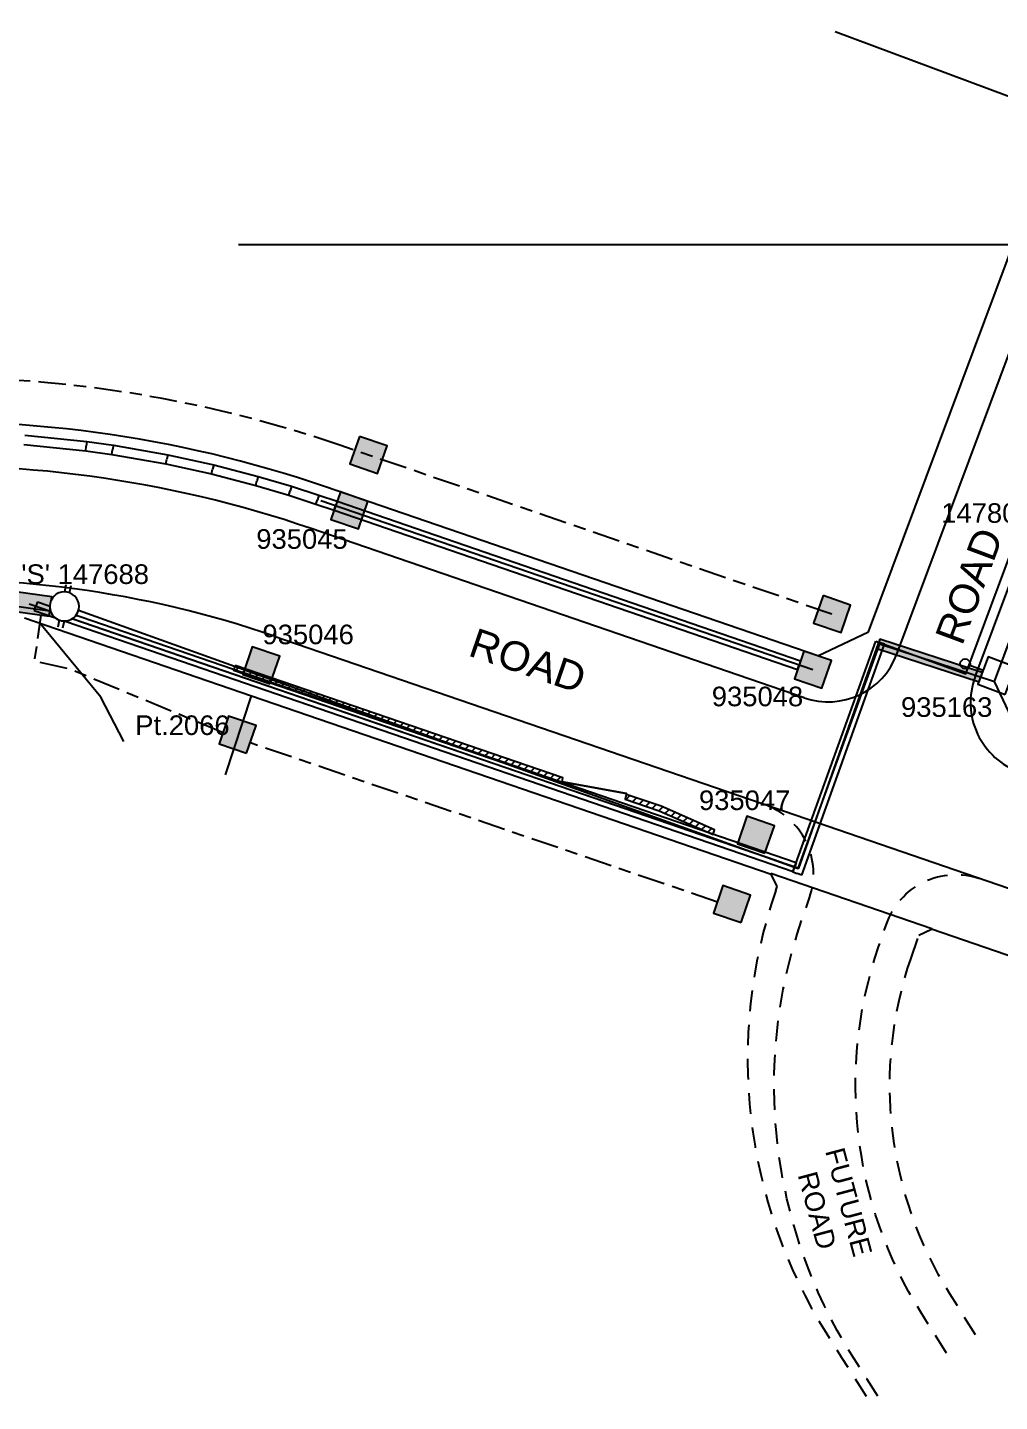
# Model space of a CAD drawing. Header units: metres. Extents: x 305550 to 306428, y 6276370 to 6276957.
# Drawn here: x 305837 to 305936.1, y 6276433.5 to 6276573.8 of the extents above; entities that cross this region are included whole.
import ezdxf
from ezdxf.enums import TextEntityAlignment as Align

# ---------------------------------------------------------------- set-up
doc = ezdxf.new("R2010")
doc.units = ezdxf.units.M
doc.header["$LTSCALE"] = 0.7
doc.set_wipeout_variables(frame=1)
doc.linetypes.add('Cable Exist UG', pattern=[8.2, 4, -1.2, 1.8, -1.2])
doc.linetypes.add('Dash', pattern=[5, 3, -2])
doc.layers.get('0').update_dxf_attribs({"color": 6})
for name, color, linetype in [('_User Miscellaneous11', 7, 'Continuous'), ('_User Miscellaneous4', 7, 'Continuous'), ('_User Miscellaneous6', 7, 'Continuous'), ('_User Miscellaneous7', 150, 'Continuous'), ('_User Miscellaneous8', 7, 'Continuous'), ('_User Miscellaneous9', 8, 'Continuous'), ('_User_LV_Exist', 7, 'Continuous'), ('Cadastre Developer_SP_NEW', 4, 'Continuous'), ('Cadastre Roads_SP_NEW', 8, 'Continuous'), ('Duct_SP_NEW', 2, 'Continuous'), ('Equip_LV_NEW', 5, 'Continuous'), ('Mains_HV_NEW_U72', 2, 'Continuous'), ('Mains_LV_NEW_T84', 2, 'Continuous'), ('SupportsUG_SP_LV_EXT', 7, 'Continuous'), ('SupportsUG_SP_LV_NEW', 2, 'Continuous'), ('SupportsUG_SP_LV_SL_EXT', 7, 'Continuous'), ('SupportsUG_SP_LV_SL_NEW', 2, 'Continuous'), ('UG_Details_SP_MISC', 7, 'Continuous')]:
    doc.layers.add(name, color=color, linetype=linetype)
doc.layers.add('_User Miscellaneous5', color=7, linetype='Continuous', lineweight=35)
doc.layers.add('_User Notes', color=7, linetype='Continuous', plot=False)
doc.layers.add('Viewports', color=8, linetype='Continuous', plot=False)
doc.styles.add('ARIAL', font='arial.ttf', dxfattribs={"height": 2})
doc.styles.add('ARIAL 3.0', font='arial.ttf', dxfattribs={"height": 3})
doc.styles.add('COLUMN_LABEL', font='arial.ttf')
doc.styles.add('POLE_LABEL', font='arial.ttf')
doc.styles.add('SL_LABEL', font='arial.ttf')
doc.styles.get("Standard").update_dxf_attribs({"font": 'arial.ttf'})
doc.styles.add('style1', font='iso3098b.shx')
doc.linetypes.add('Cable New UG', pattern='A,8,-1,["x",style1,S=3.5,R=0,X=0.35,Y=-1],-3.5', length=12.5)

# ---------------------------------------------------------------- blocks, each defined once
blk = doc.blocks.new('*U35')
at = {"lineweight": -3}
blk.add_lwpolyline([(-2.48, 2.49), (2.47, 2.49), (2.47, 0.51), (-2.48, 0.51)], close=True, dxfattribs=at)
for tag, flags, p in [('STREET_CODE', 9, (1.5, 3.5)), ('OWNED_BY', 9, (1.5, 3.3)), ('OPERATED_BY', 9, (1.5, 3.1)), ('MAINTAINED_BY', 9, (1.5, 2.9)), ('STATE', 9, (1.5, 2.7)), ('SUPPORT_TYPE', 9, (1.5, 2.5)), ('SUBURB', 9, (1.5, 1.7)), ('STREETNAME', 9, (1.5, 1.5)), ('USAGE', 9, (1.5, 2.3)), ('LEGEND', 9, (1.5, 2.1)), ('PARENT', 9, (1.5, 1.9)), ('LOCATION', 9, (1.5, 1.3)), ('Z', 1, (1.5, 0.9)), ('NOTES', 9, (1.5, 1.1))]:
    blk.add_attdef(tag, text='', height=0.2, dxfattribs=dict(flags=flags)).set_placement(p, align=Align.MIDDLE_LEFT)
at = {"layer": '_User Miscellaneous4', "style": 'ARIAL', "flags": 8}
blk.add_attdef('ASSET_NUM', text='', height=2, dxfattribs=at).set_placement((2, 5.5), align=Align.MIDDLE_LEFT)
blk = doc.blocks.new('*U64')
blk.add_hatch(color=256).paths.add_polyline_path([(-2.33, 2.63), (-2.44, 0.65), (2.5, 0.37), (2.61, 2.35)])
blk.add_lwpolyline([(-2.44, 0.65), (2.5, 0.37), (2.61, 2.35), (-2.33, 2.63)], close=True)
for tag, p, flags in [('OWNED_BY', (0, 1.3), 9), ('STATE', (0, 1.1), 9), ('SUPPORT_TYPE', (0, 0.9), 9), ('USAGE', (0, 0.7), 9), ('LEGEND', (0, 0.5), 9), ('LOCATION', (0, 0.3), 9), ('NOTES', (0, 0.1), 9), ('PARENT', (0, -0.1), 9), ('STREETNAME', (0, -0.3), 9), ('SUBURB', (0, -0.5), 1)]:
    blk.add_attdef(tag, p, '', height=0.2, dxfattribs=dict(flags=flags))
at = {"layer": '_User Miscellaneous6', "style": 'ARIAL', "flags": 8}
blk.add_attdef('ASSET_NUM', text='', height=2, dxfattribs=at).set_placement((1.5, 7.5), align=Align.TOP_LEFT)
blk = doc.blocks.new('*U37')
at = {"layer": '_User Miscellaneous7'}
blk.add_hatch(color=256, dxfattribs=at).paths.add_polyline_path([(-1.49, -4.51), (-1.49, -7.49), (1.48, -7.49), (1.48, -4.51)])
at = {"layer": '_User Miscellaneous8'}
blk.add_hatch(color=256, dxfattribs=at).paths.add_polyline_path([(-1.49, 1.48), (-1.49, -1.49), (1.48, -1.49), (1.48, 1.48)])
at = {"layer": '_User Miscellaneous7'}
blk.add_lwpolyline([(1.48, -7.49), (1.48, -4.51), (-1.49, -4.51), (-1.49, -7.49)], close=True, dxfattribs=at)
at = {"layer": '_User Miscellaneous8'}
blk.add_lwpolyline([(1.48, -1.49), (1.48, 1.48), (-1.49, 1.48), (-1.49, -1.49)], close=True, dxfattribs=at)
at = {"flags": 9}
for tag, style, p in [('STRUCTURE_PLANT_NUMBER', 'POLE_LABEL', (1.81, 0.03)), ('STREET_CODE', 'COLUMN_LABEL', (1.81, -0.2))]:
    blk.add_attdef(tag, text='', height=0.2, dxfattribs=dict(at, style=style)).set_placement(p, align=Align.MIDDLE_LEFT)
for tag, p in [('COLUMN_TYPE', (1.81, -0.4)), ('OWNED_BY', (1.81, -0.6)), ('STATE', (1.81, -0.8)), ('USAGE', (1.81, -1)), ('LEGEND', (1.81, -1.2)), ('LOCATION', (1.81, -1.4)), ('STREETNAME', (1.81, -1.6)), ('SUBURB', (1.81, -1.8)), ('NOTES', (1.81, -2))]:
    blk.add_attdef(tag, text='', height=0.2, dxfattribs=at).set_placement(p, align=Align.MIDDLE_LEFT)
at = {"flags": 1}
blk.add_attdef('Z', (1.81, -2.35), '', height=0.2, dxfattribs=at)
at = {"layer": '_User Miscellaneous6', "style": 'ARIAL', "flags": 8}
blk.add_attdef('ASSET_NUM', text='', height=2, dxfattribs=at).set_placement((2, 2), align=Align.MIDDLE_LEFT)
blk = doc.blocks.new('LV_UG_LINKS_OPEN_NEW')
blk.add_wipeout([(-1.17, 0.93), (-1.28, 0.78), (-1.36, 0.61), (-1.43, 0.44), (-1.47, 0.25), (-1.49, 0.07), (-1.49, -0.12), (-1.46, -0.31), (-1.41, -0.49), (-1.34, -0.66), (-1.25, -0.82), (-1.13, -0.97), (-1, -1.11), (-0.86, -1.22), (-0.7, -1.32), (-0.53, -1.4), (-0.35, -1.45), (-0.16, -1.49), (0.03, -1.49), (0.21, -1.48), (0.4, -1.44), (0.57, -1.38), (0.74, -1.3), (0.9, -1.19), (1.04, -1.07), (1.17, -0.93), (1.28, -0.78), (1.36, -0.61), (1.43, -0.44), (1.47, -0.25), (1.49, -0.07), (1.49, 0.12), (1.46, 0.31), (1.41, 0.49), (1.34, 0.66), (1.25, 0.82), (1.13, 0.97), (1, 1.11), (0.86, 1.22), (0.7, 1.32), (0.53, 1.4), (0.35, 1.45), (0.16, 1.49), (-0.03, 1.49), (-0.21, 1.48), (-0.4, 1.44), (-0.57, 1.38), (-0.74, 1.3), (-0.9, 1.19), (-1.04, 1.07)])
for p, q in [((-0.25, 1.47), (-0.25, 2.22)), ((0.25, 1.47), (0.25, 2.22)), ((-0.25, -1.47), (-0.25, -2.22)), ((0.25, -1.47), (0.25, -2.22))]:
    blk.add_line(p, q)
blk.add_lwpolyline([(1.49, 0, 1), (-1.49, 0, 1)], format="xyb", close=True)
for tag, p, flags in [('ORIENTATION', (0, 0), 9), ('Z', (0, 0), 1), ('USAGE', (0, -0.2), 9), ('NOTES', (0, -0.4), 9)]:
    blk.add_attdef(tag, p, '', height=0.2, dxfattribs=dict(flags=flags))
blk = doc.blocks.new('*U255')
at = {"layer": '_User Miscellaneous7'}
blk.add_hatch(color=256, dxfattribs=at).paths.add_polyline_path([(-1.49, -8.97), (1.48, -8.97), (1.48, -6), (-1.49, -6)])
at = {"layer": '_User Miscellaneous8'}
blk.add_hatch(color=256, dxfattribs=at).paths.add_polyline_path([(-1.49, -1.49), (1.48, -1.49), (1.48, 1.48), (-1.49, 1.48)])
at = {"layer": '_User Miscellaneous7'}
blk.add_lwpolyline([(1.48, -8.97), (1.48, -6), (-1.49, -6), (-1.49, -8.97)], close=True, dxfattribs=at)
at = {"layer": '_User Miscellaneous8'}
blk.add_lwpolyline([(1.48, -1.49), (1.48, 1.48), (-1.49, 1.48), (-1.49, -1.49)], close=True, dxfattribs=at)
at = {"flags": 9}
for tag, style, p in [('STRUCTURE_PLANT_NUMBER', 'POLE_LABEL', (1.81, 0.03)), ('STREET_CODE', 'COLUMN_LABEL', (1.81, -0.2))]:
    blk.add_attdef(tag, text='', height=0.2, dxfattribs=dict(at, style=style)).set_placement(p, align=Align.MIDDLE_LEFT)
for tag, p in [('COLUMN_TYPE', (1.81, -0.4)), ('OWNED_BY', (1.81, -0.6)), ('STATE', (1.81, -0.8)), ('USAGE', (1.81, -1)), ('LEGEND', (1.81, -1.2)), ('LOCATION', (1.81, -1.4)), ('STREETNAME', (1.81, -1.6)), ('SUBURB', (1.81, -1.8)), ('NOTES', (1.81, -2))]:
    blk.add_attdef(tag, text='', height=0.2, dxfattribs=at).set_placement(p, align=Align.MIDDLE_LEFT)
at = {"flags": 1}
blk.add_attdef('Z', (1.81, -2.35), '', height=0.2, dxfattribs=at)
at = {"layer": '_User Miscellaneous6', "style": 'ARIAL', "flags": 8}
blk.add_attdef('ASSET_NUM', text='', height=2, dxfattribs=at).set_placement((2, 2), align=Align.MIDDLE_LEFT)
blk = doc.blocks.new('*U254')
at = {"layer": '_User Miscellaneous7'}
blk.add_hatch(color=256, dxfattribs=at).paths.add_polyline_path([(-1.49, -8.97), (1.48, -8.97), (1.48, -6), (-1.49, -6)])
at = {"layer": '_User Miscellaneous8'}
blk.add_hatch(color=256, dxfattribs=at).paths.add_polyline_path([(-1.49, -1.49), (1.48, -1.49), (1.48, 1.48), (-1.49, 1.48)])
at = {"layer": '_User Miscellaneous7'}
blk.add_lwpolyline([(1.48, -8.97), (1.48, -6), (-1.49, -6), (-1.49, -8.97)], close=True, dxfattribs=at)
at = {"layer": '_User Miscellaneous8'}
blk.add_lwpolyline([(1.48, -1.49), (1.48, 1.48), (-1.49, 1.48), (-1.49, -1.49)], close=True, dxfattribs=at)
at = {"flags": 9}
for tag, style, p in [('STRUCTURE_PLANT_NUMBER', 'POLE_LABEL', (1.81, 0.03)), ('STREET_CODE', 'COLUMN_LABEL', (1.81, -0.2))]:
    blk.add_attdef(tag, text='', height=0.2, dxfattribs=dict(at, style=style)).set_placement(p, align=Align.MIDDLE_LEFT)
for tag, p in [('COLUMN_TYPE', (1.81, -0.4)), ('OWNED_BY', (1.81, -0.6)), ('STATE', (1.81, -0.8)), ('USAGE', (1.81, -1)), ('LEGEND', (1.81, -1.2)), ('LOCATION', (1.81, -1.4)), ('STREETNAME', (1.81, -1.6)), ('SUBURB', (1.81, -1.8)), ('NOTES', (1.81, -2))]:
    blk.add_attdef(tag, text='', height=0.2, dxfattribs=at).set_placement(p, align=Align.MIDDLE_LEFT)
at = {"flags": 1}
blk.add_attdef('Z', (1.81, -2.35), '', height=0.2, dxfattribs=at)
at = {"layer": '_User Miscellaneous6', "style": 'ARIAL', "flags": 8}
blk.add_attdef('ASSET_NUM', text='', height=2, dxfattribs=at).set_placement((2, 2), align=Align.MIDDLE_LEFT)
blk = doc.blocks.new('*U36')
at = {"layer": '_User Miscellaneous7', "lineweight": -3}
blk.add_lwpolyline([(0, -3.03), (0, -1.58)], dxfattribs=at)
blk.add_lwpolyline([(-1.49, -6), (1.49, -6), (1.49, -3.03), (-1.49, -3.03)], close=True, dxfattribs=at)
blk.add_circle((0, -1.08), 0.5, dxfattribs=at)
at = {"layer": '_User Miscellaneous8', "color": 2, "lineweight": -3}
blk.add_lwpolyline([(-1.49, 0), (1.49, 0), (1.49, 2.97), (-1.49, 2.97)], close=True, dxfattribs=at)
at = {"style": 'POLE_LABEL', "flags": 9}
blk.add_attdef('STRUCTURE_PLANT_NUMBER', text='', height=0.2, dxfattribs=at).set_placement((1.64, 1.73), align=Align.MIDDLE_LEFT)
for tag, flags, p in [('STREET_CODE', 9, (1.64, 1.49)), ('OWNED_BY', 9, (1.64, 1.09)), ('OPERATED_BY', 9, (1.64, 0.89)), ('STATE', 9, (1.64, 0.49)), ('COLUMN_TYPE', 9, (1.64, 1.29)), ('MAINTAINED_BY', 9, (1.64, 0.69)), ('USAGE', 9, (1.64, 0.29)), ('LEGEND', 9, (1.64, 0.09)), ('SUBURB', 9, (1.64, -0.31)), ('STREETNAME', 9, (1.64, -0.51)), ('Z', 1, (1.64, -1.31)), ('PARENT', 9, (1.64, -0.11)), ('LOCATION', 9, (1.64, -0.71)), ('NOTES', 9, (1.64, -0.91)), ('LABEL_ALIGNMENT', 9, (1.64, -1.11))]:
    blk.add_attdef(tag, text='', height=0.2, dxfattribs=dict(flags=flags)).set_placement(p, align=Align.MIDDLE_LEFT)
at = {"layer": '_User Miscellaneous5', "style": 'ARIAL', "flags": 8}
blk.add_attdef('ASSET_NUM', text='', height=2, dxfattribs=at).set_placement((2, 3.49), align=Align.MIDDLE_LEFT)
blk = doc.blocks.new('*U39')
at = {"layer": '_User Miscellaneous8', "color": 2}
blk.add_line((0, 0), (0, 1.45), dxfattribs=at)
blk.add_circle((0, 1.95), 0.5, dxfattribs=at)
for tag, p, flags in [('Z', (0, 0), 1), ('OPERATED_BY', (0, -9.61), 9)]:
    blk.add_attdef(tag, p, '', height=0.2, dxfattribs=dict(flags=flags))
at = {"style": 'SL_LABEL', "flags": 9}
blk.add_attdef('STREET_CODE', text='', height=0.2, dxfattribs=at).set_placement((0, -0.2), align=Align.MIDDLE_LEFT)
at = {"flags": 9}
for tag, p in [('CONSTRUCTED_VOLTAGE', (0, -0.4)), ('CONTROL_TYPE', (0, -0.6)), ('OPERATING_VOLTAGE', (0, -1.4)), ('LANTERN_PURPOSE', (0, -0.8)), ('LANTERN_TYPE', (0, -1)), ('NO_PHASES', (0, -1.2)), ('ORIENTATION', (0, -1.6)), ('OWNED_BY', (0, -1.8)), ('STATE', (0, -2)), ('CEXIST', (0, -2.4)), ('CNEW', (0, -2.6)), ('CNUMBER', (0, -2.8)), ('USAGE', (0, -2.2)), ('CREMOVE', (0, -3)), ('CREPLACE', (0, -3.2)), ('LKINGHEIGHT', (0, -3.4)), ('LBRACKET', (0, -3.6)), ('LBRACKETVOCAB', (0, -3.8)), ('LCATEGORY', (0, -4)), ('LCHARGE1', (0, -4.2)), ('LCHARGE1PERCENT', (0, -4.4)), ('LCHARGE2', (0, -4.6)), ('LCHARGE2PERCENT', (0, -4.8)), ('LCHARGE3', (0, -5)), ('LCHARGE3PERCENT', (0, -5.2)), ('LEXIST', (0, -5.4)), ('LLAMP', (0, -5.6)), ('LLAMPVOCAB', (0, -5.8)), ('LMAST', (0, -6)), ('LMASTVOCAB', (0, -6.2)), ('LNEW', (0, -6.4)), ('LANTNUMBER', (0, -6.6)), ('LOUTREACH', (0, -7)), ('LOUTREACHVOCAB', (0, -7.2)), ('LRATECODE', (0, -7.4)), ('LREMOVE', (0, -7.6)), ('LREPLACE', (0, -7.8)), ('LTYPE', (0, -8)), ('LTYPEVOCAB', (0, -8.2)), ('LEGEND', (0, -8.4)), ('SUBURB', (0, -8.6)), ('STREETNAME', (0, -8.8)), ('LOCATION', (0, -9)), ('NOTES', (0, -9.2)), ('MAINTAINED_BY', (0, -9.86))]:
    blk.add_attdef(tag, text='', height=0.2, dxfattribs=at).set_placement(p, align=Align.MIDDLE_LEFT)
at = {"layer": '_User Notes', "style": 'SL_LABEL', "flags": 8}
blk.add_attdef('ASSET_NUM', text='', height=2.5, dxfattribs=at).set_placement((2, 2), align=Align.MIDDLE_LEFT)
at = {"layer": '_User Notes', "flags": 8}
blk.add_attdef('LNUMBER', text='', height=2.5, dxfattribs=at).set_placement((1.2, -2.8), align=Align.MIDDLE_LEFT)

msp = doc.modelspace()

# ---------------------------------------------------------------- hatches: boundary and pattern name
at = {"layer": '_User Miscellaneous11'}
h = msp.add_hatch(color=256, dxfattribs=at)
h.dxf.hatch_style = 1
h.paths.add_polyline_path([(305923.95, 6276511.38), (305923.62, 6276510.4), (305934.07, 6276506.99), (305934.39, 6276507.98)])

# ---------------------------------------------------------------- linework, layer by layer
at = {"layer": '_User_LV_Exist', "color": 7, "linetype": 'Cable Exist UG'}
msp.add_line((305919.06, 6276513.88), (305868.87, 6276531.13), dxfattribs=at)
at = {"layer": '_User_LV_Exist', "color": 7, "linetype": 'Cable Exist UG', "flags": 128}
msp.add_lwpolyline([(305907.39, 6276484.51), (305859.74, 6276500.75)], dxfattribs=at)
at = {"layer": '_User_LV_Exist', "color": 7, "linetype": 'Cable Exist UG'}
msp.add_arc((305827.56, 6276410.93), 127.1, 71.0352, 93.5945, dxfattribs=at)
at = {"layer": 'Cadastre Developer_SP_NEW'}
for p, q in [((305922.78, 6276512.07), (305943.37, 6276567.27)), ((305917.6, 6276509.62), (305867.41, 6276526.87)), ((305917.11, 6276508.21), (305866.92, 6276525.45)), ((305837.18, 6276514.94), (305860.33, 6276506.99)), ((305836.69, 6276513.52), (305859.85, 6276505.57)), ((305844.47, 6276505.42), (305838.26, 6276512.98)), ((305917.6, 6276509.62), (305922.78, 6276512.07)), ((305860.33, 6276506.99), (305913.33, 6276488.78)), ((305846.83, 6276500.91), (305844.47, 6276505.42)), ((305857.2, 6276497.51), (305859.85, 6276505.57)), ((305859.85, 6276505.57), (305912.84, 6276487.36))]:
    msp.add_line(p, q, dxfattribs=at)
at = {"layer": 'Cadastre Developer_SP_NEW', "linetype": 'Dash'}
for p, q in [((305913.46, 6276486.09), (305912.84, 6276487.36)), ((305913.32, 6276485.68), (305913.46, 6276486.09)), ((305927.13, 6276478.8), (305927.93, 6276481.12)), ((305927.93, 6276481.12), (305929.2, 6276481.74))]:
    msp.add_line(p, q, dxfattribs=at)
at = {"layer": 'Cadastre Developer_SP_NEW'}
for points in [[(305929.26, 6276481.77), (305912.81, 6276487.42)], [(306039.11, 6276443.97), (305929.2, 6276481.74)]]:
    msp.add_lwpolyline(points, dxfattribs=at)
at = {"layer": 'Cadastre Developer_SP_NEW', "linetype": 'Dash', "flags": 128}
for points in [[(305913.32, 6276485.68, 0.226648), (305918.53, 6276440.45), (305920.04, 6276438.04), (305922.87, 6276433.54)], [(305933.71, 6276440.35), (305932.59, 6276442.13), (305931.08, 6276444.54, -0.226648), (305927.13, 6276478.8)]]:
    msp.add_lwpolyline(points, format="xyb", dxfattribs=at)
at = {"layer": 'Cadastre Developer_SP_NEW'}
msp.add_arc((305827.56, 6276410.93), 122.6, 71.0352, 93.5945, dxfattribs=at)
at = {"layer": 'Cadastre Roads_SP_NEW'}
for p, q in [((305925.67, 6276509.82), (305946.65, 6276566.05)), ((305933.66, 6276507.48), (305954.64, 6276563.72)), ((305862.17, 6276511.65), (305914.21, 6276493.77))]:
    msp.add_line(p, q, dxfattribs=at)
at = {"layer": 'Cadastre Roads_SP_NEW', "flags": 128}
msp.add_lwpolyline([(305916.21, 6276505.34), (305865.94, 6276522.62, 0.098753), (305820.16, 6276528.79)], format="xyb", dxfattribs=at)
at = {"layer": 'Cadastre Roads_SP_NEW', "linetype": 'Dash', "flags": 128}
for points in [[(305923.72, 6276434.08), (305922.6, 6276435.85), (305921.09, 6276438.26, -0.226648), (305915.97, 6276482.64), (305916.77, 6276484.95, 0.414214), (305912.11, 6276494.48)], [(305930.75, 6276438.49), (305929.63, 6276440.27), (305928.12, 6276442.67, -0.226648), (305923.82, 6276479.94), (305924.62, 6276482.26, -0.414214), (305934.15, 6276486.91)]]:
    msp.add_lwpolyline(points, format="xyb", dxfattribs=at)
at = {"layer": 'Cadastre Roads_SP_NEW', "flags": 128}
msp.add_lwpolyline([(305914.21, 6276493.77), (306036.27, 6276451.82)], dxfattribs=at)
at = {"layer": 'Cadastre Roads_SP_NEW'}
for centre, radius, start, end in [((305827.56, 6276410.93), 106.5, 71.0352, 93.5945), ((305918.65, 6276512.44), 7.5, 251.0352, 339.5436), ((305940.69, 6276504.86), 7.5, 159.5436, 251.0352)]:
    msp.add_arc(centre, radius, start, end, dxfattribs=at)
at = {"layer": 'Duct_SP_NEW'}
for p, q in [((305923.62, 6276510.4), (305923.79, 6276510.89)), ((305923.62, 6276510.4), (305934.07, 6276506.99)), ((305923.95, 6276511.38), (305923.79, 6276510.89)), ((305923.95, 6276511.38), (305934.39, 6276507.98)), ((305934.07, 6276506.99), (305934.23, 6276507.49)), ((305934.39, 6276507.98), (305934.23, 6276507.49))]:
    msp.add_line(p, q, dxfattribs=at)
at = {"layer": 'Mains_LV_NEW_T84', "linetype": 'Cable New UG', "flags": 128}
msp.add_lwpolyline([(305992.04, 6276482.46), (305938.55, 6276500.84), (305935.63, 6276507.03), (305940.58, 6276520.3)], dxfattribs=at)
at = {"layer": 'UG_Details_SP_MISC'}
for p, q in [((305836.72, 6276532.16), (305843.05, 6276531.52)), ((305843.05, 6276531.52), (305843, 6276531.04)), ((305843.05, 6276531.52), (305845.76, 6276531.14)), ((305836.64, 6276531.2), (305842.94, 6276530.56)), ((305842.94, 6276530.56), (305843, 6276531.04)), ((305842.94, 6276530.56), (305845.61, 6276530.19)), ((305845.61, 6276530.19), (305845.69, 6276530.66)), ((305845.61, 6276530.19), (305851.13, 6276529.22)), ((305845.76, 6276531.14), (305845.69, 6276530.66)), ((305845.76, 6276531.14), (305851.32, 6276530.16)), ((305851.32, 6276530.16), (305851.23, 6276529.69)), ((305851.32, 6276530.16), (305856.01, 6276529.13)), ((305851.13, 6276529.22), (305851.23, 6276529.69)), ((305851.13, 6276529.22), (305855.78, 6276528.2)), ((305855.78, 6276528.2), (305855.89, 6276528.67)), ((305856.01, 6276529.13), (305855.89, 6276528.67)), ((305856.01, 6276529.13), (305860.54, 6276527.95)), ((305855.78, 6276528.2), (305860.28, 6276527.02)), ((305860.28, 6276527.02), (305860.41, 6276527.49)), ((305860.54, 6276527.95), (305860.41, 6276527.49)), ((305860.54, 6276527.95), (305863.93, 6276526.94)), ((305860.28, 6276527.02), (305863.65, 6276526.02)), ((305863.65, 6276526.02), (305863.79, 6276526.48)), ((305863.65, 6276526.02), (305866.42, 6276525.12)), ((305863.93, 6276526.94), (305863.79, 6276526.48)), ((305863.93, 6276526.94), (305866.72, 6276526.03)), ((305866.72, 6276526.03), (305866.57, 6276525.57)), ((305866.72, 6276526.03), (305868.58, 6276525.41)), ((305866.42, 6276525.12), (305866.57, 6276525.57)), ((305866.42, 6276525.12), (305868.27, 6276524.5)), ((305868.27, 6276524.5), (305868.42, 6276524.95)), ((305868.27, 6276524.5), (305915.55, 6276508.23)), ((305868.58, 6276525.41), (305868.42, 6276524.95)), ((305868.58, 6276525.41), (305915.86, 6276509.14)), ((305837.7, 6276514.26), (305837.85, 6276514.71)), ((305838.01, 6276515.16), (305837.85, 6276514.71)), ((305915.06, 6276487.59), (305923.52, 6276511.14)), ((305915.97, 6276487.27), (305924.42, 6276510.82)), ((305923.52, 6276511.14), (305923.97, 6276510.98)), ((305924.42, 6276510.82), (305923.97, 6276510.98)), ((305915.86, 6276509.14), (305915.7, 6276508.69)), ((305915.55, 6276508.23), (305915.7, 6276508.69)), ((305915.1, 6276487.63), (305915.26, 6276488.09)), ((305915.42, 6276488.54), (305915.26, 6276488.09)), ((305915.06, 6276487.59), (305915.52, 6276487.43)), ((305915.97, 6276487.27), (305915.52, 6276487.43))]:
    msp.add_line(p, q, dxfattribs=at)
at = {"layer": 'Viewports', "flags": 128}
for points in [[(306229.64, 6276457.58), (305919.37, 6276573.32)], [(305858.52, 6276551.6), (306398.96, 6276551.6)]]:
    msp.add_lwpolyline(points, dxfattribs=at)

# ---------------------------------------------------------------- block references
at = {"layer": 'SupportsUG_SP_LV_EXT'}
ref = msp.add_blockref('*U64', (305836.69, 6276513.52), dxfattribs=dict(at, rotation=355.1446440329379))
ref.add_attrib('ASSET_NUM_001', "'S' 147688", (305836.37, 6276516.97), dxfattribs={"layer": '_User Miscellaneous6', "height": 2, "style": 'ARIAL'})
at = {"layer": 'SupportsUG_SP_LV_NEW'}
ref = msp.add_blockref('*U35', (305942.86, 6276522.09), dxfattribs=dict(at, rotation=69.54359767831922))
ref.add_attrib('ASSET_NUM_001', '147809', (305930.2, 6276523.21), dxfattribs={"layer": '_User Miscellaneous4', "height": 2, "style": 'ARIAL'})
at = {"layer": 'SupportsUG_SP_LV_SL_EXT'}
ref = msp.add_blockref('*U37', (305869.83, 6276524.47), dxfattribs=dict(at, rotation=161.0352441563193))
ref.add_attrib('ASSET_NUM_001', '935045', (305860.34, 6276520.56), dxfattribs={"layer": '_User Miscellaneous6', "height": 2, "style": 'ARIAL'})
ref = msp.add_blockref('*U37', (305917.11, 6276508.22), dxfattribs=dict(at, rotation=161.0363551954074))
ref.add_attrib('ASSET_NUM_001', '935048', (305906.8, 6276504.49), dxfattribs={"layer": '_User Miscellaneous6', "height": 2, "style": 'ARIAL'})
ref = msp.add_blockref('*U254', (305911.3, 6276491.38), dxfattribs=dict(at, rotation=341.0352294107922))
ref.add_attrib('ASSET_NUM_001', '935047', (305905.49, 6276493.9), dxfattribs={"layer": '_User Miscellaneous6', "height": 2, "style": 'ARIAL'})
at = {"layer": 'SupportsUG_SP_LV_SL_NEW', "ltscale": 0.5}
ref = msp.add_blockref('*U36', (305937.25, 6276507.1), dxfattribs=dict(at, rotation=69.5435976745204))
ref.add_attrib('ASSET_NUM_001', '935163', (305926.1, 6276503.41), dxfattribs={"layer": '_User Miscellaneous5', "height": 2, "style": 'ARIAL'})
at = {"layer": 'SupportsUG_SP_LV_SL_NEW', "ltscale": 0.5, "rotation": 69.5435976745204}
msp.add_blockref('*U39', (305934.47, 6276508.14), dxfattribs=at)

# ---------------------------------------------------------------- texts
at = {"layer": 'Cadastre Roads_SP_NEW'}
for s, insert, char_height, attachment_point, rotation, style in [('ROAD', (305929.52, 6276511.63), 3, 1, 69.5436, 'ARIAL 3.0'), ('ROAD', (305882.8, 6276512.54), 3, 1, 341.0352, 'ARIAL 3.0'), ('FUTURE ROAD', (305919.15, 6276453.47), 2, 5, 284.9709, 'ARIAL')]:
    msp.add_mtext_dynamic_manual_height_columns(s, width=15.7329, gutter_width=4, heights=[0], dxfattribs=dict(at, insert=insert, char_height=char_height, attachment_point=attachment_point, rotation=rotation, style=style))

# ---------------------------------------------------------------- next in the draw order: texts
at = {"layer": 'Cadastre Developer_SP_NEW', "insert": (305847.99, 6276501.53), "char_height": 2, "attachment_point": 7, "style": 'ARIAL', "bg_fill": 3, "box_fill_scale": 1.1, "bg_fill_color": 256, "bg_fill_transparency": 0}
msp.add_mtext('Pt.2066', dxfattribs=at)

# ---------------------------------------------------------------- next in the draw order: hatches: boundary and pattern name
at = {"layer": '_User Miscellaneous9', "lineweight": -3}
h = msp.add_hatch(dxfattribs=at)
h.set_pattern_fill('ANSI31', color=256, scale=0.2)
h.set_pattern_definition([(45, (0, 0), (-0.449012806053, 0.449012806053), [])])
h.paths.add_polyline_path([(305858.18, 6276508.64), (305858.01, 6276508.17), (305891.53, 6276496.68), (305891.55, 6276496.78), (305898.09, 6276495.6), (305897.98, 6276495), (305901.44, 6276493.81), (305906.93, 6276491.4), (305907.09, 6276491.87), (305901.62, 6276494.28), (305898.07, 6276495.5), (305898.09, 6276495.6), (305891.55, 6276496.78), (305891.62, 6276497.18)])

# ---------------------------------------------------------------- next in the draw order: linework, layer by layer
msp.add_lwpolyline([(305858.18, 6276508.64), (305858.01, 6276508.17), (305891.53, 6276496.68), (305891.55, 6276496.78), (305898.09, 6276495.6), (305897.98, 6276495), (305901.44, 6276493.81), (305906.93, 6276491.4), (305907.09, 6276491.87), (305901.62, 6276494.28), (305898.07, 6276495.5), (305898.09, 6276495.6), (305891.55, 6276496.78), (305891.62, 6276497.18), (305858.18, 6276508.64)], dxfattribs=at)
at = {"layer": 'Mains_HV_NEW_U72', "color": 2, "linetype": 'Cable New UG', "flags": 128}
msp.add_lwpolyline([(305707.05, 6276452.34), (305709.02, 6276452.47), (305708.55, 6276460.05), (305732.66, 6276461.57), (305737.82, 6276457.05), (305756.31, 6276458.23), (305754.09, 6276494.51), (305755.46, 6276500.49), (305756.48, 6276504.1), (305757.47, 6276505.62), (305759.23, 6276507.19), (305761, 6276508.31), (305765.78, 6276510.2), (305769.26, 6276511.28), (305773.12, 6276511.89), (305776.74, 6276512.15), (305825.55, 6276515.1), (305834.39, 6276514.91), (305839.29, 6276514.22), (305915.69, 6276487.98), (305923.79, 6276510.89), (305935.63, 6276507.03), (305956.69, 6276563.49), (305962.97, 6276566.46), (305983.18, 6276559.52), (305991.34, 6276583.29), (305976.34, 6276588.44), (305982.04, 6276605.04)], dxfattribs=at)
at = {"layer": 'Mains_LV_NEW_T84', "linetype": 'Cable New UG', "flags": 128}
msp.add_lwpolyline([(305842.22, 6276514.3), (305915.62, 6276487.95), (305923.97, 6276510.98), (305932.71, 6276507.79), (305938.63, 6276523.67)], dxfattribs=at)
at = {"layer": 'UG_Details_SP_MISC'}
for p, q in [((305838.01, 6276515.16), (305915.42, 6276488.54)), ((305837.7, 6276514.26), (305915.1, 6276487.63))]:
    msp.add_line(p, q, dxfattribs=at)

# ---------------------------------------------------------------- next in the draw order: block references
at = {"layer": 'SupportsUG_SP_LV_SL_EXT'}
ref = msp.add_blockref('*U255', (305860.85, 6276508.67), dxfattribs=dict(at, rotation=341.1825429174003))
ref.add_attrib('ASSET_NUM_001', '935046', (305860.97, 6276510.82), dxfattribs={"layer": '_User Miscellaneous6', "height": 2, "style": 'ARIAL'})

# ---------------------------------------------------------------- next in the draw order: block references
at = {"layer": 'Equip_LV_NEW', "linetype": 'Cable Exist UG', "lineweight": 0, "ltscale": 0.5, "rotation": 348.6848986600733}
msp.add_blockref('LV_UG_LINKS_OPEN_NEW', (305840.77, 6276514.68), dxfattribs=at)

# ---------------------------------------------------------------- next in the draw order: linework, layer by layer
at = {"layer": '_User_LV_Exist', "color": 7, "linetype": 'Cable Exist UG', "flags": 128}
msp.add_lwpolyline([(305856.96, 6276501.79), (305841.43, 6276508.24), (305837.73, 6276509.1), (305838.4, 6276513.79)], dxfattribs=at)

doc.saveas('drawing.dxf')
